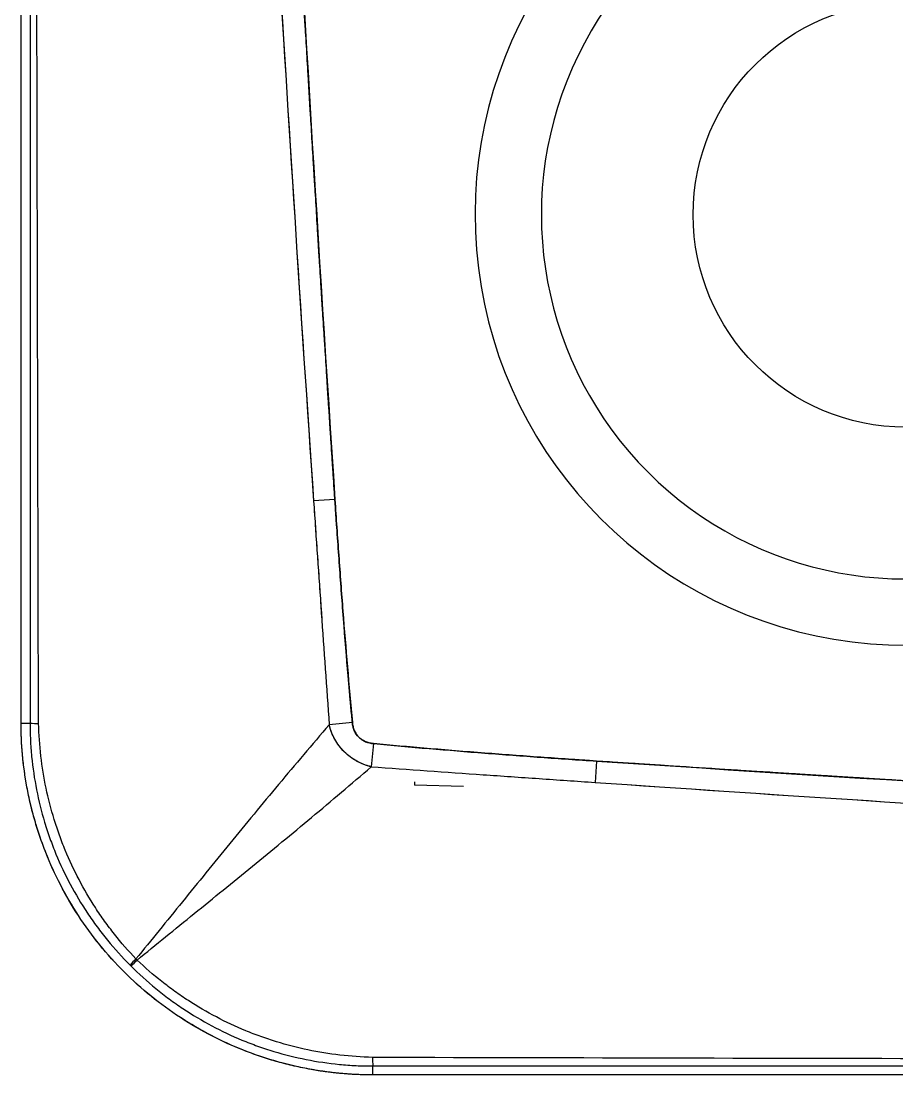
# Model space of a CAD drawing. Extents: x 527 to 611, y 788 to 934.
# Drawn here: x 527.07 to 534.28, y 803.36 to 812.04 of the extents above; entities that cross this region are included whole.
import ezdxf

# ---------------------------------------------------------------- set-up
doc = ezdxf.new("R2010")
doc.units = 0
doc.header["$MEASUREMENT"] = 0
doc.layers.add('1', color=4, linetype='Continuous')
doc.layers.add('GEOMETRY', color=3, linetype='Continuous', lineweight=25)

# ---------------------------------------------------------------- blocks, each defined once
blk = doc.blocks.new('2026_FLAIR')
at = {"layer": 'GEOMETRY'}
for p, q in [((0, 2.898), (0, 81.522)), ((2.5848, 4.7388), (2.4089, 4.7271)), ((0, 2.898), (0.0737, 2.898)), ((2.7284, 2.9015), (2.5375, 2.8836)), ((2.9015, 2.7284), (2.8836, 2.5375)), ((4.7393, 2.5847), (4.7277, 2.4089)), ((3.241, 2.4144), (3.2403, 2.3854)), ((3.6443, 2.375), (3.2403, 2.3854)), ((2.898, 0), (2.898, 0.0737)), ((81.522, 0), (2.898, 0))]:
    blk.add_line(p, q, dxfattribs=at)
blk.add_circle((7.2848, 7.0847), 1.75, dxfattribs=at)
for centre, radius, start, end in [((7.2848, 7.0847), 3.546, 111.39562, 338.60459), ((7.2848, 7.0847), 3, 87.56168, 2.43846), ((0.1404, 3.4986), 0.6042, 263.66743, 270.40488), ((1.4543, 0.4404), 0.7236, 134.58671, 140.20785), ((0.4405, 1.4542), 0.7234, 309.79075, 315.41335), ((3.4984, 0.1404), 0.6041, 179.59502, 186.33433)]:
    blk.add_arc(centre, radius, start, end, dxfattribs=at)
for points, knots in [([(0.0737, 81.522), (0.0737, 81.4964), (0.0737, 81.4708), (0.0737, 81.4196), (0.0738, 81.3428), (0.0738, 81.1637), (0.0738, 80.8054), (0.0739, 80.0887), (0.074, 78.6555), (0.0742, 77.427), (0.0744, 74.97), (0.0746, 73.332), (0.075, 68.418), (0.0753, 65.142), (0.0759, 55.314), (0.0762, 48.762), (0.0762, 35.658), (0.0759, 29.106), (0.0753, 19.278), (0.075, 16.002), (0.0746, 11.088), (0.0744, 9.45), (0.0742, 6.993), (0.074, 5.7645), (0.0739, 4.3313), (0.0738, 3.6146), (0.0738, 3.2563), (0.0738, 3.0772), (0.0737, 3.0004), (0.0737, 2.9492), (0.0737, 2.9236), (0.0737, 2.898)], [0, 0, 0, 0, 0.000977, 0.000977, 0.001953, 0.003906, 0.007813, 0.015625, 0.03125, 0.0625, 0.0625, 0.125, 0.125, 0.25, 0.25, 0.5, 0.5, 0.75, 0.75, 0.875, 0.875, 0.9375, 0.9375, 0.96875, 0.984375, 0.992188, 0.996094, 0.998047, 0.999023, 0.999023, 1, 1, 1, 1]), ([(0.0737, 81.522), (0.0737, 81.4964), (0.0737, 81.4708), (0.0737, 81.4196), (0.0738, 81.3428), (0.0738, 81.1637), (0.0738, 80.8054), (0.0739, 80.0887), (0.074, 78.6555), (0.0742, 77.427), (0.0744, 74.97), (0.0746, 73.332), (0.075, 68.418), (0.0753, 65.142), (0.0759, 55.314), (0.0762, 48.762), (0.0762, 35.658), (0.0759, 29.106), (0.0753, 19.278), (0.075, 16.002), (0.0746, 11.088), (0.0744, 9.45), (0.0742, 6.993), (0.074, 5.7645), (0.0739, 4.3313), (0.0738, 3.6146), (0.0738, 3.2563), (0.0738, 3.0772), (0.0737, 3.0004), (0.0737, 2.9492), (0.0737, 2.9236), (0.0737, 2.898)], [0, 0, 0, 0, 0.000977, 0.000977, 0.001953, 0.003906, 0.007813, 0.015625, 0.03125, 0.0625, 0.0625, 0.125, 0.125, 0.25, 0.25, 0.5, 0.5, 0.75, 0.75, 0.875, 0.875, 0.9375, 0.9375, 0.96875, 0.984375, 0.992188, 0.996094, 0.998047, 0.999023, 0.999023, 1, 1, 1, 1]), ([(0.1433, 2.9474), (0.1432, 2.9506), (0.1433, 2.9538), (0.1433, 2.9602), (0.1432, 2.9697), (0.1432, 2.9921), (0.1431, 3.0368), (0.1429, 3.1263), (0.1424, 3.3052), (0.1416, 3.6631), (0.1399, 4.3788), (0.1367, 5.8103), (0.134, 7.0372), (0.1288, 9.4911), (0.1256, 11.1271), (0.1168, 16.0349), (0.112, 19.3068), (0.1046, 25.8506), (0.102, 29.1224), (0.0986, 35.6662), (0.097, 42.21), (0.0986, 48.7538), (0.102, 55.2975), (0.1046, 58.5694), (0.112, 65.1132), (0.1168, 68.3851), (0.1286, 74.9289), (0.1356, 78.2007), (0.1433, 81.4726)], [0, 0, 0, 0, 0.000122, 0.000122, 0.000244, 0.000488, 0.000977, 0.001953, 0.003906, 0.007812, 0.015625, 0.03125, 0.0625, 0.0625, 0.125, 0.125, 0.25, 0.25, 0.375, 0.375, 0.5, 0.625, 0.625, 0.75, 0.75, 0.875, 0.875, 1, 1, 1, 1]), ([(0.1433, 2.9474), (0.1432, 2.9506), (0.1433, 2.9538), (0.1433, 2.9602), (0.1432, 2.9697), (0.1432, 2.9921), (0.1431, 3.0368), (0.1429, 3.1263), (0.1424, 3.3052), (0.1416, 3.6631), (0.1399, 4.3788), (0.1367, 5.8103), (0.134, 7.0372), (0.1288, 9.4911), (0.1256, 11.1271), (0.1168, 16.0349), (0.112, 19.3068), (0.1046, 25.8506), (0.102, 29.1224), (0.0986, 35.6662), (0.097, 42.21), (0.0986, 48.7538), (0.102, 55.2975), (0.1046, 58.5694), (0.112, 65.1132), (0.1168, 68.3851), (0.1286, 74.9289), (0.1356, 78.2007), (0.1433, 81.4726)], [0, 0, 0, 0, 0.000122, 0.000122, 0.000244, 0.000488, 0.000977, 0.001953, 0.003906, 0.007812, 0.015625, 0.03125, 0.0625, 0.0625, 0.125, 0.125, 0.25, 0.25, 0.375, 0.375, 0.5, 0.625, 0.625, 0.75, 0.75, 0.875, 0.875, 1, 1, 1, 1]), ([(2.4089, 79.6923), (2.3017, 78.1327), (2.2013, 76.5728), (2.0142, 73.452), (1.9275, 71.8911), (1.688, 67.2076), (1.5558, 64.0843), (1.398, 59.3978), (1.3521, 57.8354), (1.2737, 54.71), (1.2411, 53.1471), (1.1631, 48.4583), (1.1373, 45.3323), (1.1373, 40.643), (1.1438, 39.0799), (1.1697, 35.9535), (1.1892, 34.3905), (1.2673, 29.7024), (1.3456, 26.578), (1.556, 20.3313), (1.6882, 17.209), (2.0074, 10.9665), (2.1945, 7.8463), (2.4089, 4.7271)], [0, 0, 0, 0, 0.0625, 0.0625, 0.125, 0.125, 0.25, 0.25, 0.3125, 0.3125, 0.375, 0.375, 0.5, 0.5, 0.5625, 0.5625, 0.625, 0.625, 0.75, 0.75, 0.875, 0.875, 1, 1, 1, 1]), ([(2.4089, 79.6923), (1.9801, 73.454), (1.661, 67.2087), (1.3454, 57.8356), (1.2671, 54.71), (1.1631, 48.4583), (1.1373, 45.3323), (1.1373, 39.0799), (1.1632, 35.9532), (1.2673, 29.7024), (1.3456, 26.578), (1.6612, 17.208), (1.9801, 10.9655), (2.4089, 4.7271)], [0, 0, 0, 0, 0.476463, 0.476463, 0.714694, 0.714694, 0.952925, 0.952925, 1.191156, 1.191156, 1.429388, 1.429388, 1.90585, 1.90585, 1.90585, 1.90585]), ([(2.5848, 4.7388), (2.3789, 7.8465), (2.1993, 10.966), (2.0458, 14.0973), (1.8936, 17.2026), (1.7669, 20.3241), (1.6657, 23.4616), (1.5654, 26.5708), (1.4902, 29.6941), (1.4401, 32.8317), (1.3902, 35.9514), (1.3653, 39.0763), (1.3653, 42.2064), (1.3652, 45.3365), (1.3901, 48.4613), (1.4399, 51.5809), (1.49, 54.7193), (1.5652, 57.8435), (1.6655, 60.9534), (1.7667, 64.0919), (1.8934, 67.2143), (2.0457, 70.3206), (2.1992, 73.4524), (2.3789, 76.5724), (2.5847, 79.6807)], [0, 0, 0, 0, 0.125, 0.125, 0.125, 0.25, 0.25, 0.25, 0.375, 0.375, 0.375, 0.5, 0.5, 0.5, 0.625, 0.625, 0.625, 0.75, 0.75, 0.75, 0.875, 0.875, 0.875, 1, 1, 1, 1]), ([(2.5848, 4.7388), (2.5745, 4.8942), (2.554, 5.2051), (2.5237, 5.6715), (2.4938, 6.1381), (2.4643, 6.6049), (2.4352, 7.0718), (2.4065, 7.5389), (2.3782, 8.0062), (2.3503, 8.4737), (2.3227, 8.9414), (2.2956, 9.4092), (2.2688, 9.8772), (2.2425, 10.3454), (2.2165, 10.8138), (2.1909, 11.2823), (2.1657, 11.7511), (2.141, 12.22), (2.1166, 12.689), (2.0926, 13.1583), (2.0689, 13.6277), (2.0405, 14.2039), (2.0075, 14.887), (1.9704, 15.6771), (1.9344, 16.468), (1.9114, 16.9955), (1.8999, 17.2593)], [0, 0, 0, 0, 0.037262, 0.074536, 0.111823, 0.149121, 0.186432, 0.223754, 0.261089, 0.298436, 0.335796, 0.373167, 0.410551, 0.447947, 0.485356, 0.522777, 0.560211, 0.597656, 0.635115, 0.672586, 0.710069, 0.747565, 0.810597, 0.87368, 0.936814, 1, 1, 1, 1]), ([(2.4089, 4.7271), (2.4142, 4.6503), (2.4196, 4.5735), (2.4302, 4.4198), (2.4356, 4.343), (2.4515, 4.1126), (2.4622, 3.9589), (2.4941, 3.498), (2.5154, 3.1908), (2.5375, 2.8836)], [0, 0, 0, 0, 0.125, 0.125, 0.25, 0.25, 0.5, 0.5, 1, 1, 1, 1]), ([(2.4089, 4.7271), (2.4301, 4.4198), (2.4515, 4.1126), (2.4941, 3.498), (2.5154, 3.1908), (2.5375, 2.8836)], [0, 0, 0, 0, 0.02347072, 0.02347072, 0.04694145, 0.04694145, 0.04694145, 0.04694145]), ([(2.5848, 4.7388), (2.5949, 4.5855), (2.6054, 4.4323), (2.6272, 4.1259), (2.6386, 3.9728), (2.6742, 3.5134), (2.6998, 3.2073), (2.7284, 2.9015)], [0, 0, 0, 0, 0.25, 0.25, 0.5, 0.5, 1, 1, 1, 1]), ([(2.7284, 2.9015), (2.7246, 2.9425), (2.7169, 3.0254), (2.7057, 3.1512), (2.6945, 3.2797), (2.6833, 3.4108), (2.6723, 3.5447), (2.6613, 3.6813), (2.6481, 3.849), (2.633, 4.0486), (2.6162, 4.2783), (2.6001, 4.5089), (2.5899, 4.6622), (2.5848, 4.7388)], [0, 0, 0, 0, 0.067062, 0.135579, 0.205552, 0.27698, 0.349865, 0.424205, 0.500003, 0.623731, 0.750009, 0.875006, 1, 1, 1, 1]), ([(2.7284, 2.9015), (2.7019, 3.1855), (2.6759, 3.4916), (2.6505, 3.8197), (2.6388, 3.9697), (2.6274, 4.1228), (2.6163, 4.2791), (2.6108, 4.3554), (2.6055, 4.432), (2.6002, 4.5089), (2.5959, 4.5724), (2.5907, 4.649), (2.5848, 4.7388)], [0, 0, 0, 0, 0.5, 0.5, 0.5, 0.75, 0.75, 0.75, 0.875, 0.875, 0.875, 1, 1, 1, 1]), ([(2.898, 0), (2.7272, 0), (2.5501, 0.0152), (2.1913, 0.0816), (2.0096, 0.1329), (1.6529, 0.2741), (1.4779, 0.3641), (1.2293, 0.5265), (1.1488, 0.5852), (0.9939, 0.711), (0.9195, 0.7781), (0.7781, 0.9195), (0.711, 0.9939), (0.5852, 1.1488), (0.5265, 1.2293), (0.3641, 1.4779), (0.2741, 1.6529), (0.1329, 2.0096), (0.0816, 2.1913), (0.0152, 2.5501), (0, 2.7272), (0, 2.898)], [0, 0, 0, 0, 0.125, 0.125, 0.25, 0.25, 0.375, 0.375, 0.4375, 0.4375, 0.5, 0.5, 0.5625, 0.5625, 0.625, 0.625, 0.75, 0.75, 0.875, 0.875, 1, 1, 1, 1]), ([(2.898, 0), (2.8862, 0), (2.8626, 0.0001), (2.8272, 0.0008), (2.7918, 0.0019), (2.7565, 0.0034), (2.7212, 0.0053), (2.686, 0.0077), (2.6508, 0.0105), (2.6157, 0.0137), (2.5805, 0.0173), (2.5455, 0.0214), (2.5104, 0.0259), (2.4754, 0.0309), (2.4405, 0.0363), (2.4055, 0.0421), (2.3361, 0.0545), (2.2328, 0.0762), (2.0969, 0.1117), (1.9628, 0.1538), (1.7833, 0.2199), (1.5626, 0.3204), (1.3077, 0.4693), (1.0675, 0.6446), (0.8452, 0.8452), (0.6446, 1.0675), (0.4693, 1.3077), (0.3204, 1.5626), (0.2199, 1.7833), (0.1538, 1.9628), (0.1117, 2.0969), (0.0762, 2.2328), (0.0524, 2.3462), (0.0368, 2.436), (0.027, 2.5016), (0.0186, 2.5673), (0.0118, 2.6332), (0.0065, 2.6992), (0.0028, 2.7653), (0.0004, 2.8316), (0.0001, 2.8759), (0, 2.898)], [0, 0, 0, 0, 0.007785, 0.015563, 0.023334, 0.0311, 0.038863, 0.046622, 0.054379, 0.062137, 0.069894, 0.077654, 0.085416, 0.093183, 0.100955, 0.108733, 0.116519, 0.14743, 0.17827, 0.209112, 0.240027, 0.304334, 0.368646, 0.43432, 0.500001, 0.565675, 0.631356, 0.695662, 0.759974, 0.790886, 0.821726, 0.852567, 0.883483, 0.898074, 0.912642, 0.927195, 0.94174, 0.956286, 0.970839, 0.985408, 1, 1, 1, 1]), ([(0.0737, 2.898), (0.0737, 2.8923), (0.0737, 2.8864), (0.0738, 2.8748), (0.0739, 2.8574), (0.0746, 2.8168), (0.0759, 2.7821), (0.0792, 2.7129), (0.0826, 2.667), (0.096, 2.5296), (0.1094, 2.4388), (0.145, 2.2586), (0.1673, 2.1692), (0.2075, 2.0362), (0.222, 1.992), (0.2532, 1.9046), (0.2698, 1.8615), (0.3578, 1.6486), (0.4441, 1.4867), (0.5718, 1.295), (0.5983, 1.2572), (0.6534, 1.1827), (0.682, 1.1459), (0.7703, 1.0381), (0.8326, 0.9693), (0.8984, 0.9035)], [0, 0, 0, 0, 0.007813, 0.007813, 0.015625, 0.03125, 0.0625, 0.0625, 0.125, 0.125, 0.25, 0.25, 0.375, 0.375, 0.4375, 0.4375, 0.5, 0.5, 0.75, 0.75, 0.8125, 0.8125, 0.875, 0.875, 1, 1, 1, 1]), ([(0.0737, 2.898), (0.0737, 2.8923), (0.0737, 2.8864), (0.0738, 2.8748), (0.0739, 2.8574), (0.0746, 2.8168), (0.0759, 2.7821), (0.0792, 2.7129), (0.0826, 2.667), (0.096, 2.5296), (0.1094, 2.4388), (0.145, 2.2586), (0.1673, 2.1692), (0.2075, 2.0362), (0.222, 1.992), (0.2532, 1.9046), (0.2698, 1.8615), (0.3578, 1.6486), (0.4441, 1.4867), (0.5718, 1.295), (0.5983, 1.2572), (0.6534, 1.1827), (0.682, 1.1459), (0.7703, 1.0381), (0.8326, 0.9693), (0.8984, 0.9035)], [0, 0, 0, 0, 0.007813, 0.007813, 0.015625, 0.03125, 0.0625, 0.0625, 0.125, 0.125, 0.25, 0.25, 0.375, 0.375, 0.4375, 0.4375, 0.5, 0.5, 0.75, 0.75, 0.8125, 0.8125, 0.875, 0.875, 1, 1, 1, 1]), ([(0.9464, 0.9557), (0.8841, 1.0208), (0.8251, 1.0886), (0.7413, 1.1944), (0.7142, 1.2304), (0.6618, 1.3033), (0.6365, 1.3403), (0.5149, 1.5275), (0.4322, 1.685), (0.3469, 1.8914), (0.3308, 1.9331), (0.3004, 2.0177), (0.2862, 2.0605), (0.2466, 2.1891), (0.2243, 2.2756), (0.1695, 2.5371), (0.149, 2.7143), (0.1446, 2.8943)], [0, 0, 0, 0, 0.125, 0.125, 0.1875, 0.1875, 0.25, 0.25, 0.5, 0.5, 0.5625, 0.5625, 0.625, 0.625, 0.75, 0.75, 1, 1, 1, 1]), ([(0.9464, 0.9557), (0.8841, 1.0208), (0.8251, 1.0886), (0.7413, 1.1944), (0.7142, 1.2304), (0.6618, 1.3033), (0.6365, 1.3403), (0.5149, 1.5275), (0.4322, 1.685), (0.3469, 1.8914), (0.3308, 1.9331), (0.3004, 2.0177), (0.2862, 2.0605), (0.2466, 2.1891), (0.2243, 2.2756), (0.1695, 2.5371), (0.149, 2.7143), (0.1446, 2.8943)], [0, 0, 0, 0, 0.125, 0.125, 0.1875, 0.1875, 0.25, 0.25, 0.5, 0.5, 0.5625, 0.5625, 0.625, 0.625, 0.75, 0.75, 1, 1, 1, 1]), ([(2.5375, 2.8836), (2.3963, 2.7196), (2.2576, 2.5558), (1.985, 2.2297), (1.8511, 2.0673), (1.5874, 1.7448), (1.4576, 1.5847), (1.2005, 1.2677), (1.0732, 1.1108), (0.9464, 0.9557)], [0, 0, 0, 0, 0.25, 0.25, 0.5, 0.5, 0.75, 0.75, 1, 1, 1, 1]), ([(2.5375, 2.8836), (2.3963, 2.7196), (2.2576, 2.5558), (1.985, 2.2297), (1.8511, 2.0673), (1.5874, 1.7448), (1.4576, 1.5847), (1.2005, 1.2677), (1.0732, 1.1108), (0.9464, 0.9557)], [0, 0, 0, 0, 0.25, 0.25, 0.5, 0.5, 0.75, 0.75, 1, 1, 1, 1]), ([(2.8836, 2.5375), (2.8629, 2.5426), (2.8426, 2.549), (2.8029, 2.5645), (2.7835, 2.5737), (2.7458, 2.5946), (2.7278, 2.6063), (2.6935, 2.6321), (2.6772, 2.6463), (2.6466, 2.6769), (2.6324, 2.6932), (2.6066, 2.7275), (2.5947, 2.7456), (2.5738, 2.7832), (2.5647, 2.8026), (2.5491, 2.8424), (2.5426, 2.8629), (2.5375, 2.8836)], [0, 0, 0, 0, 0.125, 0.125, 0.25, 0.25, 0.375, 0.375, 0.5, 0.5, 0.625, 0.625, 0.75, 0.75, 0.875, 0.875, 1, 1, 1, 1]), ([(2.8836, 2.5375), (2.8791, 2.5386), (2.8701, 2.5409), (2.8568, 2.5449), (2.8436, 2.5491), (2.8306, 2.5537), (2.8178, 2.5587), (2.8052, 2.564), (2.7928, 2.5696), (2.7806, 2.5756), (2.7686, 2.5819), (2.7569, 2.5885), (2.7453, 2.5954), (2.734, 2.6027), (2.723, 2.6102), (2.7122, 2.618), (2.7016, 2.6262), (2.6913, 2.6346), (2.6812, 2.6433), (2.6714, 2.6523), (2.659, 2.6643), (2.6443, 2.6798), (2.6279, 2.6992), (2.6125, 2.7194), (2.5982, 2.7405), (2.5851, 2.7625), (2.573, 2.7853), (2.5622, 2.8089), (2.5526, 2.8331), (2.5442, 2.8581), (2.5397, 2.8751), (2.5375, 2.8836)], [0, 0, 0, 0, 0.0273769, 0.0545861, 0.0816356, 0.1085334, 0.1352879, 0.1619072, 0.1883999, 0.2147745, 0.2410397, 0.2672042, 0.2932768, 0.3192664, 0.3451821, 0.3710328, 0.3968277, 0.4225759, 0.4482867, 0.4739692, 0.4996327, 0.5484822, 0.5974297, 0.6465387, 0.695872, 0.7454921, 0.7954603, 0.8458369, 0.8966809, 0.9480499, 1, 1, 1, 1]), ([(2.7284, 2.9015), (2.7295, 2.8904), (2.7313, 2.8792), (2.7366, 2.8576), (2.7401, 2.847), (2.7489, 2.8264), (2.7543, 2.8165), (2.7666, 2.798), (2.7737, 2.7894), (2.7896, 2.7735), (2.7983, 2.7665), (2.8167, 2.7542), (2.8264, 2.7489), (2.8574, 2.7356), (2.8791, 2.7305), (2.9015, 2.7284)], [0, 0, 0, 0, 0.125, 0.125, 0.25, 0.25, 0.375, 0.375, 0.5, 0.5, 0.625, 0.625, 0.75, 0.75, 1, 1, 1, 1]), ([(2.9015, 2.7284), (2.8982, 2.7288), (2.8916, 2.7295), (2.8819, 2.731), (2.8725, 2.7329), (2.8632, 2.7352), (2.8542, 2.7379), (2.8454, 2.7409), (2.8292, 2.7474), (2.8067, 2.7595), (2.7809, 2.7807), (2.7596, 2.8066), (2.7463, 2.8311), (2.7384, 2.8519), (2.7338, 2.8678), (2.7304, 2.8844), (2.7291, 2.8957), (2.7284, 2.9015)], [0, 0, 0, 0, 0.037241, 0.07387, 0.109953, 0.145559, 0.18076, 0.215631, 0.250246, 0.376111, 0.499592, 0.623301, 0.749548, 0.810303, 0.872036, 0.935144, 1, 1, 1, 1]), ([(2.9015, 2.7284), (2.8781, 2.7306), (2.8566, 2.7359), (2.8368, 2.7444), (2.8157, 2.7535), (2.7973, 2.7658), (2.7816, 2.7815), (2.766, 2.7971), (2.7536, 2.8155), (2.7445, 2.8367), (2.736, 2.8565), (2.7306, 2.8781), (2.7284, 2.9015)], [0, 0, 0, 0, 0.25, 0.25, 0.25, 0.5, 0.5, 0.5, 0.75, 0.75, 0.75, 1, 1, 1, 1]), ([(2.9015, 2.7284), (3.2074, 2.6998), (3.5136, 2.6742), (3.9731, 2.6386), (4.1263, 2.6272), (4.4328, 2.6053), (4.5861, 2.5949), (4.7393, 2.5847)], [0, 0, 0, 0, 0.5, 0.5, 0.75, 0.75, 1, 1, 1, 1]), ([(4.7393, 2.5847), (4.6627, 2.5898), (4.5094, 2.6), (4.2788, 2.6162), (4.0489, 2.6329), (3.8151, 2.6507), (3.5806, 2.6692), (3.3469, 2.6886), (3.1214, 2.7082), (2.9739, 2.7218), (2.9015, 2.7284)], [0, 0, 0, 0, 0.124994, 0.249991, 0.376257, 0.499997, 0.631686, 0.758914, 0.881685, 1, 1, 1, 1]), ([(4.7393, 2.5847), (4.6496, 2.5907), (4.5729, 2.5958), (4.5094, 2.6002), (4.4325, 2.6055), (4.3559, 2.6108), (4.2796, 2.6163), (4.1232, 2.6274), (3.97, 2.6388), (3.8199, 2.6504), (3.4917, 2.6759), (3.1856, 2.7019), (2.9015, 2.7284)], [0, 0, 0, 0, 0.125, 0.125, 0.125, 0.25, 0.25, 0.25, 0.5, 0.5, 0.5, 1, 1, 1, 1]), ([(0.9557, 0.9464), (1.1108, 1.0732), (1.2677, 1.2005), (1.5847, 1.4576), (1.7448, 1.5874), (2.0673, 1.8511), (2.2297, 1.985), (2.5558, 2.2576), (2.7196, 2.3963), (2.8836, 2.5375)], [0, 0, 0, 0, 0.25, 0.25, 0.5, 0.5, 0.75, 0.75, 1, 1, 1, 1]), ([(0.9557, 0.9464), (1.1108, 1.0732), (1.2677, 1.2005), (1.5847, 1.4576), (1.7448, 1.5874), (2.0673, 1.8511), (2.2297, 1.985), (2.5558, 2.2576), (2.7196, 2.3963), (2.8836, 2.5375)], [0, 0, 0, 0, 0.25, 0.25, 0.5, 0.5, 0.75, 0.75, 1, 1, 1, 1]), ([(2.8836, 2.5375), (3.1909, 2.5154), (3.4982, 2.4941), (3.9593, 2.4621), (4.113, 2.4515), (4.3435, 2.4355), (4.4203, 2.4302), (4.574, 2.4195), (4.6509, 2.4142), (4.7277, 2.4089)], [0, 0, 0, 0, 0.5, 0.5, 0.75, 0.75, 0.875, 0.875, 1, 1, 1, 1]), ([(2.8836, 2.5375), (3.1909, 2.5154), (3.4982, 2.4941), (4.1129, 2.4515), (4.4203, 2.43), (4.7277, 2.4089)], [0, 0, 0, 0, 0.02347799, 0.02347799, 0.04695599, 0.04695599, 0.04695599, 0.04695599]), ([(4.7393, 2.5847), (7.0542, 2.4314), (9.3699, 2.293), (14.0031, 2.0455), (16.3205, 1.9365), (18.6383, 1.8419)], [0, 0, 0, 0, 0.5, 0.5, 1, 1, 1, 1]), ([(18.6383, 1.8419), (18.4872, 1.8481), (18.1852, 1.8605), (17.7322, 1.8795), (17.2795, 1.8989), (16.8269, 1.9187), (16.3746, 1.9388), (15.9225, 1.9593), (15.4707, 1.9801), (15.019, 2.0013), (14.5676, 2.0229), (14.1164, 2.0448), (13.6655, 2.0671), (13.0815, 2.0964), (12.3647, 2.1332), (11.5152, 2.1782), (10.6662, 2.2245), (9.8179, 2.272), (8.9701, 2.3209), (8.1228, 2.371), (7.2761, 2.4225), (6.43, 2.4752), (5.5845, 2.5291), (5.021, 2.5662), (4.7393, 2.5847)], [0, 0, 0, 0, 0.032586, 0.065157, 0.097714, 0.130256, 0.162783, 0.195295, 0.227793, 0.260276, 0.292744, 0.325198, 0.357637, 0.390062, 0.451215, 0.512333, 0.573415, 0.634461, 0.695472, 0.756447, 0.817388, 0.878293, 0.939164, 1, 1, 1, 1]), ([(38.6706, 1.3759), (35.8338, 1.3929), (33.0043, 1.4305), (30.182, 1.4884), (27.3408, 1.5468), (24.5121, 1.6258), (21.6961, 1.7254), (18.856, 1.8258), (16.0289, 1.9473), (13.2146, 2.0898), (10.3801, 2.2333), (7.555, 2.3982), (4.7393, 2.5847)], [0, 0, 0, 0, 0.25, 0.25, 0.25, 0.5, 0.5, 0.5, 0.75, 0.75, 0.75, 1, 1, 1, 1]), ([(4.7277, 2.4089), (7.5521, 2.2147), (10.3778, 2.043), (16.0321, 1.7444), (18.86, 1.6177), (24.5176, 1.4086), (27.3472, 1.3263), (33.008, 1.2051), (35.8385, 1.1661), (38.6692, 1.1484)], [0, 0, 0, 0, 0.25, 0.25, 0.5, 0.5, 0.75, 0.75, 1, 1, 1, 1]), ([(4.7277, 2.4089), (10.3764, 2.0206), (16.0312, 1.7222), (27.3463, 1.3041), (33.0079, 1.1838), (38.6692, 1.1484)], [0, 0, 0, 0, 0.4314408, 0.4314408, 0.8628816, 0.8628816, 0.8628816, 0.8628816]), ([(0.9035, 0.8984), (0.9693, 0.8326), (1.0381, 0.7703), (1.1459, 0.682), (1.1827, 0.6534), (1.2572, 0.5983), (1.295, 0.5718), (1.4867, 0.4441), (1.6486, 0.3578), (1.8615, 0.2698), (1.9046, 0.2532), (1.992, 0.222), (2.0362, 0.2075), (2.1692, 0.1673), (2.2586, 0.145), (2.4388, 0.1094), (2.5296, 0.096), (2.667, 0.0826), (2.7129, 0.0792), (2.7821, 0.0759), (2.8052, 0.075), (2.8516, 0.0739), (2.8748, 0.0737), (2.898, 0.0737)], [0, 0, 0, 0, 0.125, 0.125, 0.1875, 0.1875, 0.25, 0.25, 0.5, 0.5, 0.5625, 0.5625, 0.625, 0.625, 0.75, 0.75, 0.875, 0.875, 0.9375, 0.9375, 0.96875, 0.96875, 1, 1, 1, 1]), ([(0.9035, 0.8984), (0.9693, 0.8326), (1.0381, 0.7703), (1.1459, 0.682), (1.1827, 0.6534), (1.2572, 0.5983), (1.295, 0.5718), (1.4867, 0.4441), (1.6486, 0.3578), (1.8615, 0.2698), (1.9046, 0.2532), (1.992, 0.222), (2.0362, 0.2075), (2.1692, 0.1673), (2.2586, 0.145), (2.4388, 0.1094), (2.5296, 0.096), (2.667, 0.0826), (2.7129, 0.0792), (2.7821, 0.0759), (2.8052, 0.075), (2.8516, 0.0739), (2.8748, 0.0737), (2.898, 0.0737)], [0, 0, 0, 0, 0.125, 0.125, 0.1875, 0.1875, 0.25, 0.25, 0.5, 0.5, 0.5625, 0.5625, 0.625, 0.625, 0.75, 0.75, 0.875, 0.875, 0.9375, 0.9375, 0.96875, 0.96875, 1, 1, 1, 1]), ([(2.8943, 0.1446), (2.7143, 0.149), (2.5371, 0.1695), (2.2756, 0.2243), (2.1891, 0.2466), (2.0605, 0.2862), (2.0177, 0.3004), (1.9331, 0.3308), (1.8914, 0.3469), (1.685, 0.4322), (1.5275, 0.5149), (1.3403, 0.6365), (1.3033, 0.6618), (1.2304, 0.7142), (1.1944, 0.7413), (1.0886, 0.8251), (1.0208, 0.8841), (0.9557, 0.9464)], [0, 0, 0, 0, 0.25, 0.25, 0.375, 0.375, 0.4375, 0.4375, 0.5, 0.5, 0.75, 0.75, 0.8125, 0.8125, 0.875, 0.875, 1, 1, 1, 1]), ([(2.8943, 0.1446), (2.7143, 0.149), (2.5371, 0.1695), (2.2756, 0.2243), (2.1891, 0.2466), (2.0605, 0.2862), (2.0177, 0.3004), (1.9331, 0.3308), (1.8914, 0.3469), (1.685, 0.4322), (1.5275, 0.5149), (1.3403, 0.6365), (1.3033, 0.6618), (1.2304, 0.7142), (1.1944, 0.7413), (1.0886, 0.8251), (1.0208, 0.8841), (0.9557, 0.9464)], [0, 0, 0, 0, 0.25, 0.25, 0.375, 0.375, 0.4375, 0.4375, 0.5, 0.5, 0.75, 0.75, 0.8125, 0.8125, 0.875, 0.875, 1, 1, 1, 1]), ([(2.9474, 0.1433), (2.9452, 0.1433), (2.943, 0.1434), (2.9385, 0.1435), (2.9319, 0.1437), (2.9164, 0.1441), (2.9032, 0.1444), (2.8943, 0.1446)], [0, 0, 0, 0, 0.125, 0.125, 0.25, 0.5, 1, 1, 1, 1]), ([(2.9474, 0.1433), (2.9452, 0.1433), (2.943, 0.1434), (2.9385, 0.1435), (2.9319, 0.1437), (2.9164, 0.1441), (2.9032, 0.1444), (2.8943, 0.1446)], [0, 0, 0, 0, 0.125, 0.125, 0.25, 0.5, 1, 1, 1, 1]), ([(81.4726, 0.1433), (81.4694, 0.1432), (81.4662, 0.1433), (81.4598, 0.1433), (81.4503, 0.1432), (81.4279, 0.1432), (81.3832, 0.1431), (81.2937, 0.1429), (81.1148, 0.1424), (80.7569, 0.1416), (80.0412, 0.1399), (78.6097, 0.1367), (77.3828, 0.134), (74.9289, 0.1288), (73.2929, 0.1256), (68.3851, 0.1168), (65.1132, 0.112), (58.5694, 0.1046), (55.2976, 0.102), (48.7538, 0.0986), (42.21, 0.097), (35.6662, 0.0986), (29.1225, 0.102), (25.8506, 0.1046), (19.3068, 0.112), (16.0349, 0.1168), (9.4911, 0.1286), (6.2193, 0.1356), (2.9474, 0.1433)], [0, 0, 0, 0, 0.000122, 0.000122, 0.000244, 0.000488, 0.000977, 0.001953, 0.003906, 0.007812, 0.015625, 0.03125, 0.0625, 0.0625, 0.125, 0.125, 0.25, 0.25, 0.375, 0.375, 0.5, 0.625, 0.625, 0.75, 0.75, 0.875, 0.875, 1, 1, 1, 1]), ([(81.4726, 0.1433), (81.4694, 0.1432), (81.4662, 0.1433), (81.4598, 0.1433), (81.4503, 0.1432), (81.4279, 0.1432), (81.3832, 0.1431), (81.2937, 0.1429), (81.1148, 0.1424), (80.7569, 0.1416), (80.0412, 0.1399), (78.6097, 0.1367), (77.3828, 0.134), (74.9289, 0.1288), (73.2929, 0.1256), (68.3851, 0.1168), (65.1132, 0.112), (58.5694, 0.1046), (55.2976, 0.102), (48.7538, 0.0986), (42.21, 0.097), (35.6662, 0.0986), (29.1225, 0.102), (25.8506, 0.1046), (19.3068, 0.112), (16.0349, 0.1168), (9.4911, 0.1286), (6.2193, 0.1356), (2.9474, 0.1433)], [0, 0, 0, 0, 0.000122, 0.000122, 0.000244, 0.000488, 0.000977, 0.001953, 0.003906, 0.007812, 0.015625, 0.03125, 0.0625, 0.0625, 0.125, 0.125, 0.25, 0.25, 0.375, 0.375, 0.5, 0.625, 0.625, 0.75, 0.75, 0.875, 0.875, 1, 1, 1, 1]), ([(2.898, 0.0737), (2.9236, 0.0737), (2.9492, 0.0737), (3.0004, 0.0737), (3.0772, 0.0738), (3.2563, 0.0738), (3.6146, 0.0738), (4.3313, 0.0739), (5.7645, 0.074), (6.993, 0.0742), (9.45, 0.0744), (11.088, 0.0746), (16.002, 0.075), (19.278, 0.0753), (29.106, 0.0759), (35.658, 0.0762), (48.762, 0.0762), (55.314, 0.0759), (65.142, 0.0753), (68.418, 0.075), (73.332, 0.0746), (74.97, 0.0744), (77.427, 0.0742), (78.6555, 0.074), (80.0887, 0.0739), (80.8054, 0.0738), (81.1637, 0.0738), (81.3428, 0.0738), (81.4196, 0.0737), (81.4708, 0.0737), (81.4964, 0.0737), (81.522, 0.0737)], [0, 0, 0, 0, 0.000977, 0.000977, 0.001953, 0.003906, 0.007812, 0.015625, 0.03125, 0.0625, 0.0625, 0.125, 0.125, 0.25, 0.25, 0.5, 0.5, 0.75, 0.75, 0.875, 0.875, 0.9375, 0.9375, 0.96875, 0.984375, 0.992188, 0.996094, 0.998047, 0.999023, 0.999023, 1, 1, 1, 1]), ([(2.898, 0.0737), (2.9236, 0.0737), (2.9492, 0.0737), (3.0004, 0.0737), (3.0772, 0.0738), (3.2563, 0.0738), (3.6146, 0.0738), (4.3313, 0.0739), (5.7645, 0.074), (6.993, 0.0742), (9.45, 0.0744), (11.088, 0.0746), (16.002, 0.075), (19.278, 0.0753), (29.106, 0.0759), (35.658, 0.0762), (48.762, 0.0762), (55.314, 0.0759), (65.142, 0.0753), (68.418, 0.075), (73.332, 0.0746), (74.97, 0.0744), (77.427, 0.0742), (78.6555, 0.074), (80.0887, 0.0739), (80.8054, 0.0738), (81.1637, 0.0738), (81.3428, 0.0738), (81.4196, 0.0737), (81.4708, 0.0737), (81.4964, 0.0737), (81.522, 0.0737)], [0, 0, 0, 0, 0.000977, 0.000977, 0.001953, 0.003906, 0.007812, 0.015625, 0.03125, 0.0625, 0.0625, 0.125, 0.125, 0.25, 0.25, 0.5, 0.5, 0.75, 0.75, 0.875, 0.875, 0.9375, 0.9375, 0.96875, 0.984375, 0.992188, 0.996094, 0.998047, 0.999023, 0.999023, 1, 1, 1, 1])]:
    blk.add_open_spline(points, degree=3, knots=knots, dxfattribs=at)
for points in [[(1.8999, 17.2593), (2.0806, 13.0841), (2.3085, 8.9105), (2.5848, 4.7388)], [(0.1446, 2.8943), (0.1442, 2.912), (0.1438, 2.9297), (0.1433, 2.9474)], [(0.1446, 2.8943), (0.1442, 2.912), (0.1438, 2.9297), (0.1433, 2.9474)], [(0.9464, 0.9557), (0.9495, 0.9526), (0.9526, 0.9495), (0.9557, 0.9464)], [(0.9464, 0.9557), (0.9495, 0.9526), (0.9526, 0.9495), (0.9557, 0.9464)], [(0.9035, 0.8984), (0.9018, 0.9001), (0.9001, 0.9018), (0.8984, 0.9035)], [(0.9035, 0.8984), (0.9018, 0.9001), (0.9001, 0.9018), (0.8984, 0.9035)]]:
    blk.add_open_spline(points, degree=3, dxfattribs=at)

msp = doc.modelspace()

# ---------------------------------------------------------------- block references
at = {"layer": '1'}
msp.add_blockref('2026_FLAIR', (527.0666, 803.3631), dxfattribs=at)

doc.saveas('drawing.dxf')
